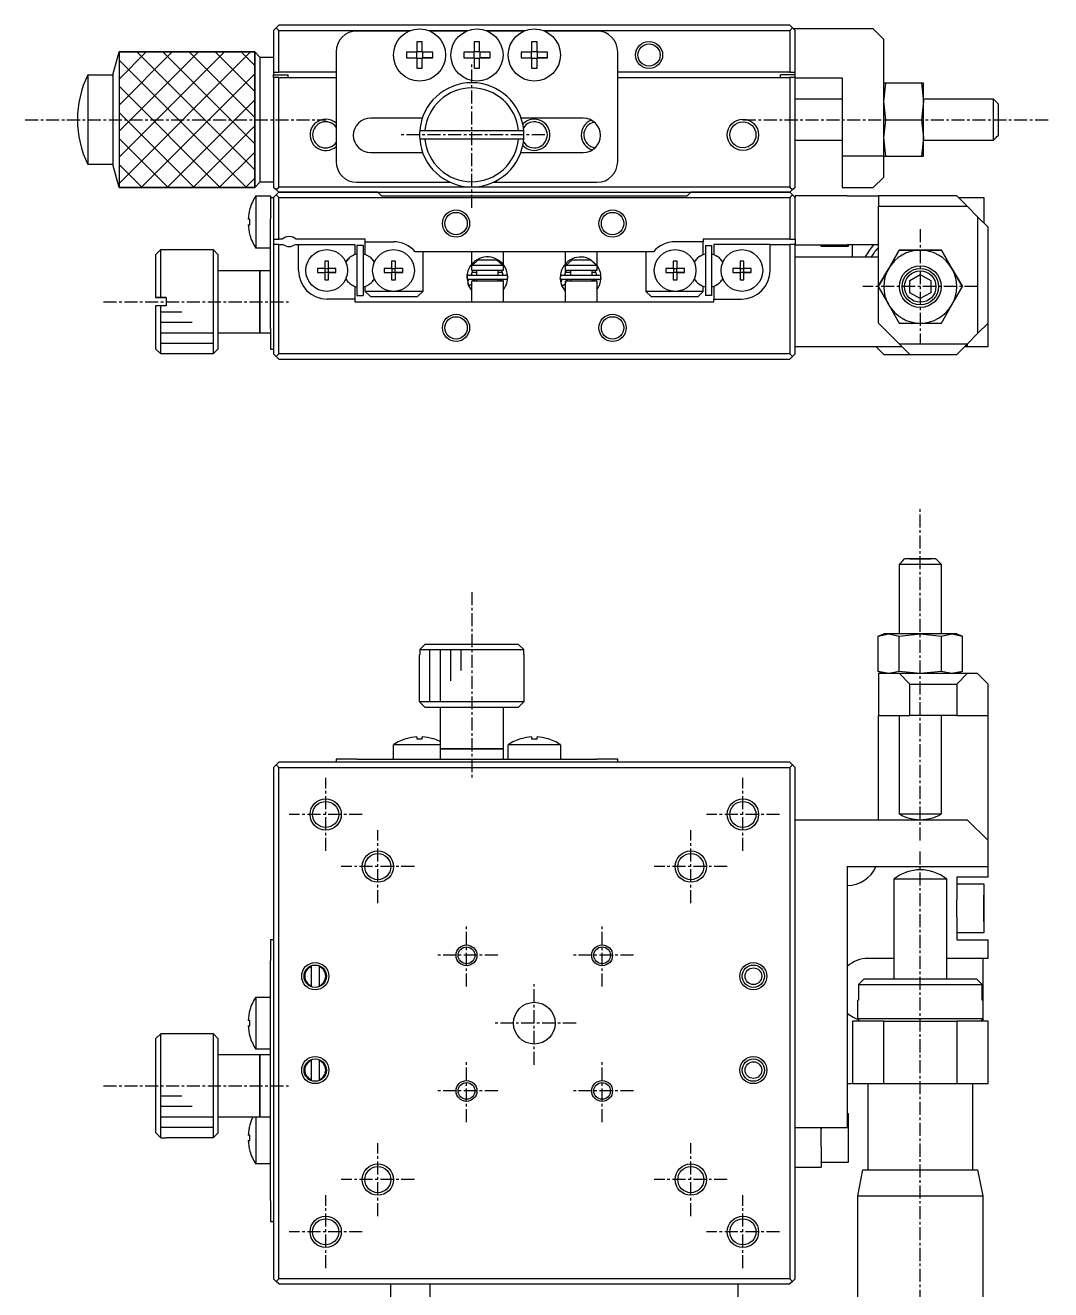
# Model space of a CAD drawing. Extents: x 10 to 368, y 10 to 243.
# Drawn here: x 207.3 to 305.6, y 122 to 243.2 of the extents above; entities that cross this region are included whole.
import ezdxf

# ---------------------------------------------------------------- set-up
doc = ezdxf.new("R2010")
doc.units = 0
doc.linetypes.add('CENTER', pattern=[2, 1.25, -0.25, 0.25, -0.25])
doc.layers.get('0').update_dxf_attribs({"linetype": 'CONTINUOUS'})
doc.layers.add('CENTER', color=1, linetype='CENTER')

msp = doc.modelspace()

# ---------------------------------------------------------------- linework, layer by layer
at = {"color": 7, "linetype": 'CONTINUOUS'}
for p, q in [((231.33, 242.99), (231.08, 242.74)), ((231.08, 242.74), (231.08, 238.74)), ((231.58, 243.24), (231.33, 242.99)), ((231.58, 242.74), (231.33, 242.99)), ((280.58, 243.24), (231.58, 243.24)), ((231.58, 242.74), (244.23, 242.74)), ((231.58, 238.74), (231.58, 242.74)), ((244.1, 242.69), (239.08, 242.69)), ((245.94, 242.74), (249.73, 242.74)), ((249.6, 242.69), (246.06, 242.69)), ((251.44, 242.74), (255.23, 242.74)), ((255.1, 242.69), (251.56, 242.69)), ((256.94, 242.74), (280.58, 242.74)), ((262.08, 242.69), (257.06, 242.69)), ((280.83, 242.99), (280.58, 243.24)), ((280.83, 242.99), (280.58, 242.74)), ((280.58, 242.74), (280.58, 238.74)), ((281.08, 242.74), (280.83, 242.99)), ((288.58, 242.89), (280.93, 242.89)), ((281.08, 238.74), (281.08, 242.74)), ((288.58, 242.89), (289.58, 241.89)), ((245.34, 241.65), (244.82, 241.65)), ((244.82, 241.65), (244.82, 240.65)), ((245.34, 240.65), (245.34, 241.65)), ((250.32, 241.65), (250.32, 240.65)), ((250.84, 241.65), (250.32, 241.65)), ((250.84, 240.65), (250.84, 241.65)), ((256.34, 241.65), (255.82, 241.65)), ((255.82, 241.65), (255.82, 240.65)), ((256.34, 240.65), (256.34, 241.65)), ((289.58, 236.19), (289.58, 241.89)), ((215.69, 238.49), (216.28, 240.69)), ((229.28, 240.69), (216.28, 240.69)), ((216.28, 240.69), (216.28, 227.69)), ((229.28, 240.69), (229.78, 240.19)), ((229.28, 227.69), (229.28, 240.69)), ((229.78, 240.19), (229.78, 228.19)), ((229.78, 240.19), (231.08, 240.19)), ((237.08, 240.69), (237.08, 230.19)), ((243.83, 240.65), (243.83, 240.13)), ((244.82, 240.65), (243.83, 240.65)), ((243.83, 240.13), (244.82, 240.13)), ((243.83, 240.13), (244.78, 240.13)), ((244.78, 240.65), (244.78, 240.13)), ((244.78, 240.13), (244.82, 240.13)), ((245.34, 240.69), (244.82, 240.69)), ((244.82, 240.13), (244.82, 239.13)), ((244.82, 240.09), (245.34, 240.09)), ((246.34, 240.65), (245.34, 240.65)), ((245.34, 240.13), (246.34, 240.13)), ((245.34, 239.13), (245.34, 240.13)), ((245.34, 240.13), (245.39, 240.13)), ((245.39, 240.13), (245.39, 240.65)), ((246.34, 240.13), (245.39, 240.13)), ((246.34, 240.13), (246.34, 240.65)), ((249.33, 240.65), (249.33, 240.13)), ((250.32, 240.65), (249.33, 240.65)), ((249.33, 240.13), (250.32, 240.13)), ((249.33, 240.13), (250.28, 240.13)), ((250.28, 240.65), (250.28, 240.13)), ((250.28, 240.13), (250.32, 240.13)), ((250.84, 240.69), (250.32, 240.69)), ((250.32, 240.13), (250.32, 239.13)), ((250.32, 240.09), (250.84, 240.09)), ((251.84, 240.65), (250.84, 240.65)), ((250.84, 240.13), (251.84, 240.13)), ((250.84, 239.13), (250.84, 240.13)), ((250.84, 240.13), (250.89, 240.13)), ((250.89, 240.13), (250.89, 240.65)), ((251.84, 240.13), (250.89, 240.13)), ((251.84, 240.13), (251.84, 240.65)), ((254.83, 240.65), (254.83, 240.13)), ((255.82, 240.65), (254.83, 240.65)), ((254.83, 240.13), (255.82, 240.13)), ((254.83, 240.13), (255.78, 240.13)), ((255.78, 240.65), (255.78, 240.13)), ((255.78, 240.13), (255.82, 240.13)), ((256.34, 240.69), (255.82, 240.69)), ((255.82, 240.13), (255.82, 239.13)), ((255.82, 240.09), (256.34, 240.09)), ((257.34, 240.65), (256.34, 240.65)), ((256.34, 240.13), (257.34, 240.13)), ((256.34, 239.13), (256.34, 240.13)), ((256.34, 240.13), (256.39, 240.13)), ((256.39, 240.13), (256.39, 240.65)), ((257.34, 240.13), (256.39, 240.13)), ((257.34, 240.13), (257.34, 240.65)), ((264.08, 230.19), (264.08, 240.69)), ((244.82, 239.13), (245.34, 239.13)), ((250.32, 239.13), (250.84, 239.13)), ((255.82, 239.13), (256.34, 239.13)), ((213.28, 238.49), (213.28, 229.89)), ((213.28, 238.49), (215.69, 238.49)), ((215.69, 238.49), (215.69, 229.89)), ((231.08, 238.74), (231.58, 238.74)), ((231.08, 238.74), (231.08, 238.49)), ((231.08, 238.49), (232.48, 238.49)), ((231.08, 238.24), (231.08, 238.49)), ((231.08, 238.24), (231.08, 227.74)), ((231.58, 238.24), (231.08, 238.24)), ((237.08, 238.74), (231.58, 238.74)), ((231.58, 227.74), (231.58, 238.24)), ((231.58, 238.24), (237.08, 238.24)), ((232.48, 238.24), (232.48, 238.49)), ((280.58, 238.74), (264.08, 238.74)), ((264.08, 238.24), (280.58, 238.24)), ((279.68, 238.24), (279.68, 238.49)), ((281.08, 238.49), (279.68, 238.49)), ((280.58, 238.74), (281.08, 238.74)), ((280.58, 238.24), (280.58, 227.74)), ((281.08, 238.24), (280.58, 238.24)), ((281.08, 238.49), (281.08, 238.74)), ((281.08, 238.24), (281.08, 238.49)), ((281.08, 227.74), (281.08, 238.24)), ((281.08, 238.19), (285.58, 238.19)), ((285.58, 238.19), (285.58, 230.69)), ((289.58, 235.94), (289.78, 237.69)), ((289.78, 237.69), (289.58, 237.69)), ((293.19, 237.69), (289.78, 237.69)), ((293.19, 237.69), (293.38, 235.94)), ((293.38, 237.69), (293.19, 237.69)), ((293.38, 235.94), (293.38, 237.69)), ((281.08, 236.19), (285.58, 236.19)), ((289.58, 232.19), (289.58, 236.19)), ((289.78, 234.19), (289.58, 235.94)), ((293.38, 235.94), (293.19, 234.19)), ((293.38, 236.19), (300.08, 236.19)), ((293.38, 232.44), (293.38, 235.94)), ((300.08, 236.19), (300.08, 234.19)), ((300.08, 236.19), (300.33, 235.94)), ((300.33, 235.94), (300.58, 235.69)), ((300.58, 234.19), (300.58, 235.69)), ((245.35, 234.34), (240.38, 234.34)), ((260.78, 234.34), (254.82, 234.34)), ((289.58, 232.44), (289.78, 234.19)), ((289.78, 234.19), (293.19, 234.19)), ((293.19, 234.19), (293.38, 232.44)), ((300.08, 234.19), (300.08, 232.19)), ((300.58, 232.69), (300.58, 234.19)), ((245.1, 233.14), (245.6, 233.14)), ((245.6, 233.14), (254.57, 233.14)), ((254.57, 233.14), (255.07, 233.14)), ((300.58, 232.69), (300.33, 232.44)), ((245.6, 232.34), (245.1, 232.34)), ((255.07, 232.34), (245.1, 232.34)), ((254.57, 232.34), (245.6, 232.34)), ((255.07, 232.34), (254.57, 232.34)), ((285.58, 232.19), (281.08, 232.19)), ((289.78, 230.69), (289.58, 232.44)), ((289.58, 230.69), (289.58, 232.19)), ((293.38, 232.44), (293.19, 230.69)), ((293.38, 230.69), (293.38, 232.44)), ((300.08, 232.19), (293.38, 232.19)), ((300.33, 232.44), (300.08, 232.19)), ((240.38, 231.04), (245.38, 231.04)), ((254.79, 231.04), (260.78, 231.04)), ((289.58, 230.69), (285.58, 230.69)), ((285.58, 230.69), (285.58, 227.69)), ((289.58, 230.69), (289.78, 230.69)), ((289.58, 228.69), (289.58, 230.69)), ((289.78, 230.69), (293.19, 230.69)), ((293.19, 230.69), (293.38, 230.69)), ((215.69, 229.89), (213.28, 229.89)), ((216.28, 227.69), (215.69, 229.89)), ((229.78, 228.19), (229.28, 227.69)), ((231.08, 228.19), (229.78, 228.19)), ((239.08, 228.19), (248.01, 228.19)), ((252.16, 228.19), (262.08, 228.19)), ((288.58, 227.69), (289.58, 228.69)), ((216.28, 227.69), (229.28, 227.69)), ((229.39, 226.89), (229.39, 221.89)), ((229.39, 226.89), (230.78, 226.89)), ((230.78, 226.89), (230.78, 226.69)), ((231.08, 226.69), (230.78, 226.69)), ((230.78, 226.69), (230.78, 224.69)), ((231.08, 227.74), (231.33, 227.49)), ((231.33, 226.99), (231.08, 226.74)), ((231.08, 226.74), (231.08, 222.74)), ((231.33, 227.49), (231.58, 227.74)), ((231.33, 227.49), (231.58, 227.24)), ((231.33, 226.99), (231.58, 227.24)), ((231.58, 226.74), (231.33, 226.99)), ((250.08, 227.74), (231.58, 227.74)), ((231.58, 227.24), (280.58, 227.24)), ((241.08, 227.24), (231.58, 227.24)), ((231.58, 226.74), (280.58, 226.74)), ((231.58, 222.74), (231.58, 226.74)), ((241.08, 227.24), (241.43, 226.89)), ((241.43, 226.89), (270.73, 226.89)), ((280.58, 227.74), (250.08, 227.74)), ((270.73, 226.89), (271.08, 227.24)), ((280.58, 227.24), (271.08, 227.24)), ((280.58, 227.74), (280.83, 227.49)), ((280.58, 227.24), (280.83, 227.49)), ((280.58, 227.24), (280.83, 226.99)), ((280.83, 226.99), (280.58, 226.74)), ((280.58, 226.74), (280.58, 222.74)), ((280.83, 227.49), (281.08, 227.74)), ((281.08, 226.74), (280.83, 226.99)), ((281.08, 226.89), (281.08, 226.74)), ((286.08, 226.89), (281.08, 226.89)), ((281.08, 222.74), (281.08, 226.74)), ((285.58, 227.69), (288.58, 227.69)), ((286.08, 226.89), (289.08, 226.89)), ((296.58, 226.89), (289.08, 226.89)), ((289.08, 226.89), (289.08, 225.89)), ((296.58, 226.89), (297.58, 225.89)), ((296.73, 226.74), (299.18, 226.74)), ((299.18, 226.74), (299.18, 224.29)), ((228.82, 225.65), (228.81, 225.65)), ((289.08, 218.26), (289.08, 225.89)), ((289.08, 225.89), (297.58, 225.89)), ((297.58, 225.89), (298.58, 224.89)), ((228.82, 224.65), (228.65, 224.65)), ((228.82, 224.13), (228.82, 224.65)), ((230.78, 223.31), (230.78, 224.69)), ((298.58, 224.89), (298.58, 213.69)), ((298.58, 224.89), (299.58, 223.89)), ((228.65, 224.13), (228.82, 224.13)), ((228.81, 223.13), (228.82, 223.13)), ((230.78, 214.19), (230.78, 223.31)), ((299.58, 214.69), (299.58, 223.89)), ((230.78, 221.89), (229.39, 221.89)), ((231.08, 222.74), (231.08, 222.24)), ((231.08, 222.74), (231.58, 222.74)), ((231.08, 222.24), (231.08, 211.74)), ((231.58, 222.24), (231.08, 222.24)), ((231.92, 222.74), (231.58, 222.74)), ((231.58, 222.24), (231.98, 222.24)), ((231.58, 211.74), (231.58, 222.24)), ((233.18, 222.24), (233.48, 222.24)), ((239.88, 222.74), (233.25, 222.74)), ((233.48, 219.74), (233.48, 222.24)), ((233.48, 222.24), (238.88, 222.24)), ((238.88, 222.24), (238.88, 221.28)), ((239.08, 222.14), (239.08, 217.34)), ((239.68, 222.14), (239.08, 222.14)), ((239.68, 222.14), (239.68, 217.34)), ((239.88, 222.49), (239.88, 222.74)), ((239.88, 222.49), (242.58, 222.49)), ((239.88, 221.28), (239.88, 222.49)), ((272.28, 222.49), (269.58, 222.49)), ((272.28, 222.74), (272.28, 222.49)), ((280.58, 222.74), (272.28, 222.74)), ((272.28, 221.28), (272.28, 222.49)), ((272.48, 222.14), (272.48, 217.34)), ((272.48, 222.14), (273.08, 222.14)), ((273.08, 222.14), (273.08, 217.34)), ((273.28, 222.24), (273.28, 221.28)), ((278.68, 222.24), (273.28, 222.24)), ((278.68, 219.74), (278.68, 222.24)), ((278.68, 222.24), (280.58, 222.24)), ((280.58, 222.74), (281.08, 222.74)), ((280.58, 222.24), (280.58, 211.74)), ((281.08, 222.24), (280.58, 222.24)), ((281.08, 222.74), (281.08, 222.24)), ((281.08, 211.74), (281.08, 222.24)), ((281.08, 222.19), (286.08, 222.19)), ((283.58, 222.04), (283.58, 222.19)), ((286.18, 222.04), (283.58, 222.04)), ((289.08, 222.19), (286.08, 222.19)), ((286.18, 222.19), (286.18, 222.04)), ((286.58, 221.04), (286.58, 222.19)), ((219.78, 221.24), (220.28, 221.74)), ((219.78, 221.24), (219.78, 217.14)), ((220.28, 217.14), (220.28, 221.74)), ((220.28, 221.74), (225.28, 221.74)), ((225.28, 221.74), (225.28, 216.74)), ((225.28, 221.74), (225.78, 221.24)), ((225.78, 216.74), (225.78, 221.24)), ((236, 220.63), (236, 219.92)), ((236.36, 220.63), (236, 220.63)), ((236.36, 219.92), (236.36, 220.63)), ((238.88, 221.28), (238.59, 221.11)), ((240.18, 221.11), (239.88, 221.28)), ((242.4, 220.63), (242.4, 219.92)), ((242.76, 220.63), (242.4, 220.63)), ((242.76, 219.92), (242.76, 220.63)), ((267.51, 221.54), (244.66, 221.54)), ((245.38, 221.54), (245.38, 217.74)), ((250.08, 220.34), (250.08, 221.54)), ((250.67, 220.74), (250.14, 220.24)), ((252.5, 220.74), (250.67, 220.74)), ((253.03, 220.24), (252.5, 220.74)), ((253.08, 221.54), (253.08, 220.32)), ((259.08, 220.4), (259.08, 221.54)), ((259.67, 220.74), (259.14, 220.24)), ((261.5, 220.74), (259.67, 220.74)), ((262.03, 220.24), (261.5, 220.74)), ((261.51, 220.76), (262.08, 220.24)), ((262.08, 221.54), (262.08, 220.24)), ((266.78, 221.54), (266.78, 217.74)), ((269.4, 220.63), (269.4, 219.92)), ((269.76, 220.63), (269.4, 220.63)), ((269.76, 219.92), (269.76, 220.63)), ((271.99, 221.11), (272.28, 221.28)), ((273.28, 221.28), (273.58, 221.11)), ((275.8, 220.63), (275.8, 219.92)), ((276.16, 220.63), (275.8, 220.63)), ((276.16, 219.92), (276.16, 220.63)), ((281.08, 221.04), (289.08, 221.04)), ((291.06, 221.69), (290.05, 219.94)), ((290.05, 219.94), (291.06, 221.69)), ((293.08, 221.69), (291.06, 221.69)), ((291.06, 221.69), (293.08, 221.69)), ((295.11, 221.69), (293.08, 221.69)), ((293.08, 221.69), (295.11, 221.69)), ((296.12, 219.94), (295.11, 221.69)), ((295.11, 221.69), (296.12, 219.94)), ((225.78, 219.74), (229.78, 219.74)), ((229.78, 216.74), (229.78, 219.74)), ((229.78, 219.74), (229.78, 216.74)), ((229.78, 219.74), (230.78, 219.74)), ((235.3, 219.92), (235.3, 219.56)), ((236, 219.92), (235.3, 219.92)), ((235.3, 219.56), (236, 219.56)), ((235.3, 219.56), (236, 219.56)), ((236.01, 219.91), (236, 219.92)), ((236.01, 219.57), (236, 219.56)), ((236, 219.56), (236, 218.85)), ((236.35, 219.91), (236.01, 219.91)), ((236.01, 219.91), (236.01, 219.57)), ((236.01, 219.57), (236.35, 219.57)), ((236.35, 219.91), (236.36, 219.92)), ((236.35, 219.57), (236.35, 219.91)), ((236.35, 219.57), (236.36, 219.56)), ((237.07, 219.92), (236.36, 219.92)), ((236.36, 219.56), (237.07, 219.56)), ((236.36, 218.85), (236.36, 219.56)), ((237.07, 219.56), (236.36, 219.56)), ((237.07, 219.56), (237.07, 219.92)), ((241.7, 219.92), (241.7, 219.56)), ((242.4, 219.92), (241.7, 219.92)), ((241.7, 219.56), (242.4, 219.56)), ((241.7, 219.56), (242.4, 219.56)), ((242.41, 219.91), (242.4, 219.92)), ((242.41, 219.57), (242.4, 219.56)), ((242.4, 219.56), (242.4, 218.85)), ((242.75, 219.91), (242.41, 219.91)), ((242.41, 219.91), (242.41, 219.57)), ((242.41, 219.57), (242.75, 219.57)), ((242.75, 219.91), (242.76, 219.92)), ((242.75, 219.57), (242.75, 219.91)), ((242.75, 219.57), (242.76, 219.56)), ((243.47, 219.92), (242.76, 219.92)), ((242.76, 219.56), (243.47, 219.56)), ((242.76, 218.85), (242.76, 219.56)), ((243.47, 219.56), (242.76, 219.56)), ((243.47, 219.56), (243.47, 219.92)), ((250.17, 219.74), (250.04, 219.29)), ((250.08, 220.34), (250.08, 220.34)), ((250.08, 220.24), (250.14, 220.24)), ((250.08, 219.74), (250.08, 220.24)), ((253.08, 219.74), (250.08, 219.74)), ((250.58, 219.54), (250.08, 219.54)), ((250.14, 220.24), (253.03, 220.24)), ((250.58, 219.29), (250.58, 219.74)), ((252.58, 219.74), (252.58, 219.29)), ((253.06, 219.54), (252.58, 219.54)), ((253.11, 219.29), (252.98, 219.74)), ((253.03, 220.24), (253.08, 220.24)), ((253.08, 220.32), (253.08, 220.32)), ((253.08, 220.32), (253.08, 220.32)), ((253.08, 220.24), (253.08, 219.74)), ((259.12, 219.74), (258.98, 219.28)), ((259.08, 220.4), (259.08, 220.4)), ((259.08, 220.4), (259.08, 220.4)), ((259.08, 220.24), (259.14, 220.24)), ((259.08, 219.74), (259.08, 220.24)), ((262.08, 219.74), (259.08, 219.74)), ((259.08, 219.54), (259.08, 219.67)), ((259.58, 219.54), (259.08, 219.54)), ((259.14, 220.24), (262.03, 220.24)), ((259.58, 219.28), (259.58, 219.74)), ((261.58, 219.74), (261.58, 219.28)), ((262, 219.54), (261.58, 219.54)), ((262.06, 219.28), (261.92, 219.74)), ((262.03, 220.24), (262.08, 220.24)), ((262.08, 220.24), (262.08, 219.74)), ((268.7, 219.92), (268.7, 219.56)), ((269.4, 219.92), (268.7, 219.92)), ((268.7, 219.56), (269.4, 219.56)), ((268.7, 219.56), (269.4, 219.56)), ((269.41, 219.91), (269.4, 219.92)), ((269.41, 219.57), (269.4, 219.56)), ((269.4, 219.56), (269.4, 218.85)), ((269.75, 219.91), (269.41, 219.91)), ((269.41, 219.91), (269.41, 219.57)), ((269.41, 219.57), (269.75, 219.57)), ((269.75, 219.91), (269.76, 219.92)), ((269.75, 219.57), (269.75, 219.91)), ((269.75, 219.57), (269.76, 219.56)), ((270.47, 219.92), (269.76, 219.92)), ((269.76, 219.56), (270.47, 219.56)), ((269.76, 218.85), (269.76, 219.56)), ((270.47, 219.56), (269.76, 219.56)), ((270.47, 219.56), (270.47, 219.92)), ((275.1, 219.92), (275.1, 219.56)), ((275.8, 219.92), (275.1, 219.92)), ((275.1, 219.56), (275.8, 219.56)), ((275.1, 219.56), (275.8, 219.56)), ((275.81, 219.91), (275.8, 219.92)), ((275.81, 219.57), (275.8, 219.56)), ((275.8, 219.56), (275.8, 218.85)), ((276.15, 219.91), (275.81, 219.91)), ((275.81, 219.91), (275.81, 219.57)), ((275.81, 219.57), (276.15, 219.57)), ((276.15, 219.91), (276.16, 219.92)), ((276.15, 219.57), (276.15, 219.91)), ((276.15, 219.57), (276.16, 219.56)), ((276.87, 219.92), (276.16, 219.92)), ((276.16, 219.56), (276.87, 219.56)), ((276.16, 218.85), (276.16, 219.56)), ((276.87, 219.56), (276.16, 219.56)), ((276.87, 219.56), (276.87, 219.92)), ((290.05, 219.94), (289.04, 218.19)), ((289.08, 218.26), (290.05, 219.94)), ((297.13, 218.19), (296.12, 219.94)), ((296.12, 219.94), (297.13, 218.19)), ((236, 218.85), (236.36, 218.85)), ((238.59, 218.37), (238.88, 218.2)), ((238.88, 218.2), (238.88, 216.99)), ((239.88, 218.2), (240.18, 218.37)), ((239.88, 217.74), (239.88, 218.2)), ((242.4, 218.85), (242.76, 218.85)), ((249.79, 218.32), (249.63, 219.06)), ((249.73, 218.69), (249.74, 218.72)), ((249.73, 218.66), (249.73, 218.69)), ((249.73, 218.62), (249.73, 218.66)), ((249.73, 218.59), (249.73, 218.62)), ((249.73, 218.55), (249.73, 218.59)), ((249.73, 218.52), (249.73, 218.55)), ((249.74, 218.48), (249.73, 218.52)), ((249.74, 218.72), (249.75, 218.76)), ((249.74, 218.45), (249.74, 218.48)), ((249.75, 218.42), (249.74, 218.45)), ((249.75, 218.76), (249.76, 218.79)), ((249.76, 218.38), (249.75, 218.42)), ((249.76, 218.79), (249.77, 218.82)), ((249.77, 218.35), (249.76, 218.38)), ((249.77, 218.82), (249.78, 218.86)), ((249.78, 218.32), (249.77, 218.35)), ((249.78, 218.86), (249.79, 218.89)), ((249.78, 218.32), (249.78, 218.32)), ((249.78, 218.32), (249.79, 218.32)), ((250.08, 217.83), (249.78, 218.32)), ((249.79, 218.89), (249.8, 218.89)), ((249.79, 218.31), (250.08, 218.42)), ((249.79, 218.32), (249.79, 218.32)), ((249.79, 218.32), (249.79, 218.32)), ((249.79, 218.32), (249.8, 218.32)), ((249.8, 218.32), (249.8, 218.32)), ((249.8, 218.32), (249.81, 218.32)), ((249.81, 218.32), (249.82, 218.32)), ((249.82, 218.32), (249.83, 218.32)), ((249.83, 219.29), (253.33, 219.29)), ((253.33, 218.89), (249.83, 218.89)), ((249.83, 218.32), (249.84, 218.33)), ((249.84, 218.33), (249.85, 218.33)), ((249.85, 218.33), (249.86, 218.33)), ((249.86, 218.33), (249.88, 218.34)), ((249.88, 218.34), (249.89, 218.34)), ((249.89, 218.34), (249.9, 218.35)), ((249.9, 218.35), (249.92, 218.35)), ((249.92, 218.35), (249.93, 218.36)), ((249.93, 218.36), (249.95, 218.36)), ((249.95, 218.36), (249.96, 218.37)), ((249.96, 218.37), (249.98, 218.37)), ((249.98, 218.37), (249.99, 218.38)), ((249.99, 218.38), (250, 218.39)), ((250, 218.39), (250.02, 218.39)), ((250.02, 218.39), (250.03, 218.4)), ((250.03, 218.4), (250.05, 218.41)), ((250.05, 218.41), (250.06, 218.41)), ((250.06, 218.41), (250.07, 218.42)), ((250.07, 218.42), (250.08, 218.43)), ((250.08, 218.74), (253.08, 218.74)), ((250.08, 216.74), (250.08, 218.74)), ((250.43, 218.89), (250.17, 218.74)), ((250.58, 218.74), (250.58, 218.89)), ((252.58, 218.89), (252.58, 218.74)), ((252.98, 218.74), (252.72, 218.89)), ((253.08, 218.74), (253.08, 216.74)), ((253.08, 218.73), (253.09, 218.74)), ((253.09, 218.74), (253.11, 218.89)), ((253.37, 218.32), (253.34, 218.27)), ((253.39, 218.36), (253.37, 218.32)), ((253.37, 218.32), (253.37, 218.32)), ((253.37, 218.32), (253.37, 218.32)), ((253.39, 218.38), (253.39, 218.38)), ((253.39, 218.38), (253.39, 218.38)), ((253.39, 218.38), (253.39, 218.38)), ((253.39, 218.38), (253.39, 218.37)), ((253.39, 218.37), (253.39, 218.37)), ((253.39, 218.37), (253.39, 218.37)), ((253.39, 218.37), (253.39, 218.37)), ((253.39, 218.37), (253.39, 218.36)), ((253.53, 219.07), (253.52, 218.96)), ((258.73, 218.31), (258.57, 219.05)), ((258.67, 218.65), (258.68, 218.68)), ((258.67, 218.61), (258.67, 218.65)), ((258.67, 218.58), (258.67, 218.61)), ((258.67, 218.54), (258.67, 218.58)), ((258.67, 218.51), (258.67, 218.54)), ((258.68, 218.47), (258.67, 218.51)), ((258.68, 218.71), (258.69, 218.75)), ((258.68, 218.68), (258.68, 218.71)), ((258.68, 218.44), (258.68, 218.47)), ((258.69, 218.41), (258.68, 218.44)), ((258.69, 218.75), (258.7, 218.78)), ((258.7, 218.37), (258.69, 218.41)), ((258.7, 218.78), (258.71, 218.81)), ((258.71, 218.34), (258.7, 218.37)), ((258.71, 218.81), (258.72, 218.85)), ((258.73, 218.31), (258.71, 218.34)), ((258.72, 218.85), (258.74, 218.88)), ((258.73, 218.3), (259.08, 218.44)), ((258.73, 218.31), (258.73, 218.31)), ((258.73, 218.31), (258.73, 218.31)), ((258.73, 218.31), (258.73, 218.31)), ((258.73, 218.31), (258.73, 218.31)), ((258.73, 218.31), (258.74, 218.31)), ((259.08, 217.76), (258.73, 218.31)), ((258.74, 218.88), (258.74, 218.88)), ((258.74, 218.31), (258.75, 218.31)), ((258.75, 218.31), (258.75, 218.31)), ((258.75, 218.31), (258.76, 218.31)), ((258.76, 218.31), (258.77, 218.31)), ((258.77, 219.28), (262.27, 219.28)), ((262.27, 218.88), (258.77, 218.88)), ((258.77, 218.31), (258.78, 218.31)), ((258.78, 218.31), (258.79, 218.32)), ((258.79, 218.32), (258.8, 218.32)), ((258.8, 218.32), (258.81, 218.32)), ((258.81, 218.32), (258.83, 218.33)), ((258.83, 218.33), (258.84, 218.33)), ((258.84, 218.33), (258.85, 218.34)), ((258.85, 218.34), (258.87, 218.34)), ((258.87, 218.34), (258.88, 218.35)), ((258.88, 218.35), (258.89, 218.35)), ((258.89, 218.35), (258.91, 218.36)), ((258.91, 218.36), (258.92, 218.37)), ((258.92, 218.37), (258.94, 218.37)), ((258.94, 218.37), (258.95, 218.38)), ((258.95, 218.38), (258.97, 218.39)), ((258.97, 218.39), (258.98, 218.39)), ((258.98, 218.39), (258.99, 218.4)), ((258.99, 218.4), (259.01, 218.4)), ((259.01, 218.4), (259.02, 218.41)), ((259.02, 218.41), (259.03, 218.42)), ((259.03, 218.42), (259.04, 218.42)), ((259.04, 218.42), (259.05, 218.43)), ((259.05, 218.43), (259.06, 218.43)), ((259.06, 218.43), (259.07, 218.44)), ((259.07, 218.44), (259.08, 218.45)), ((259.07, 218.44), (259.07, 218.44)), ((259.08, 218.74), (262.08, 218.74)), ((259.08, 216.74), (259.08, 218.74)), ((259.08, 218.67), (259.08, 218.49)), ((259.08, 218.45), (259.08, 218.45)), ((259.37, 218.88), (259.12, 218.74)), ((259.58, 218.74), (259.58, 218.88)), ((261.58, 218.88), (261.58, 218.74)), ((261.92, 218.74), (261.67, 218.88)), ((262.03, 218.74), (262.06, 218.88)), ((262.08, 218.74), (262.08, 216.74)), ((262.31, 218.31), (262.29, 218.26)), ((262.33, 218.35), (262.31, 218.31)), ((262.31, 218.31), (262.31, 218.31)), ((262.31, 218.31), (262.31, 218.31)), ((262.33, 218.37), (262.33, 218.37)), ((262.33, 218.37), (262.33, 218.37)), ((262.33, 218.37), (262.33, 218.37)), ((262.33, 218.37), (262.33, 218.36)), ((262.33, 218.36), (262.33, 218.36)), ((262.33, 218.36), (262.33, 218.36)), ((262.33, 218.36), (262.33, 218.36)), ((262.33, 218.36), (262.33, 218.35)), ((262.47, 219.05), (262.46, 218.95)), ((269.4, 218.85), (269.76, 218.85)), ((272.28, 218.2), (271.99, 218.37)), ((272.28, 217.74), (272.28, 218.2)), ((273.58, 218.37), (273.28, 218.2)), ((273.28, 218.2), (273.28, 216.99)), ((275.8, 218.85), (276.16, 218.85)), ((289.04, 218.19), (289.08, 218.26)), ((289.04, 218.19), (290.05, 216.44)), ((292.08, 218.77), (293.08, 219.34)), ((292.08, 217.61), (292.08, 218.77)), ((293.08, 219.34), (294.08, 218.77)), ((294.08, 218.77), (294.08, 217.61)), ((296.12, 216.44), (297.13, 218.19)), ((220.28, 217.14), (219.78, 217.14)), ((219.78, 217.14), (220.28, 217.14)), ((220.78, 217.14), (220.28, 217.14)), ((220.28, 217.14), (220.78, 217.14)), ((220.78, 217.14), (220.78, 216.34)), ((238.88, 216.99), (236.23, 216.99)), ((238.88, 216.99), (238.88, 216.74)), ((239.08, 217.34), (239.68, 217.34)), ((242.58, 217.74), (239.88, 217.74)), ((239.88, 217.74), (240.38, 217.24)), ((240.38, 217.24), (244.88, 217.24)), ((245.38, 217.74), (242.58, 217.74)), ((244.88, 217.24), (245.38, 217.74)), ((269.58, 217.74), (266.78, 217.74)), ((266.78, 217.74), (267.28, 217.24)), ((267.28, 217.24), (271.78, 217.24)), ((272.28, 217.74), (269.58, 217.74)), ((271.78, 217.24), (272.28, 217.74)), ((273.08, 217.34), (272.48, 217.34)), ((273.28, 216.74), (273.28, 216.99)), ((273.28, 216.99), (275.93, 216.99)), ((289.08, 214.69), (289.08, 218.12)), ((293.08, 217.04), (292.08, 217.61)), ((293.08, 217.04), (292.08, 217.61)), ((294.08, 217.61), (293.08, 217.04)), ((294.08, 217.61), (293.08, 217.04)), ((219.78, 216.34), (219.78, 212.24)), ((220.28, 216.34), (219.78, 216.34)), ((220.28, 211.74), (220.28, 216.34)), ((220.78, 216.34), (220.28, 216.34)), ((225.28, 216.74), (225.28, 211.74)), ((225.78, 212.24), (225.78, 216.74)), ((229.78, 213.74), (229.78, 216.74)), ((229.78, 216.74), (229.78, 213.74)), ((238.88, 216.74), (241.08, 216.74)), ((241.08, 216.74), (273.28, 216.74)), ((290.05, 216.44), (291.06, 214.69)), ((295.11, 214.69), (296.12, 216.44)), ((291.08, 212.69), (289.08, 214.69)), ((291.06, 214.69), (293.08, 214.69)), ((293.08, 214.69), (295.11, 214.69)), ((299.58, 214.69), (298.58, 213.69)), ((299.58, 212.44), (299.58, 214.69)), ((229.78, 213.74), (225.78, 213.74)), ((230.78, 213.74), (229.78, 213.74)), ((230.78, 214.19), (230.78, 212.19)), ((298.58, 213.69), (297.58, 212.69)), ((220.28, 211.74), (219.78, 212.24)), ((225.78, 212.24), (225.28, 211.74)), ((230.78, 212.19), (231.08, 212.19)), ((281.08, 212.44), (291.33, 212.44)), ((289.58, 211.69), (288.83, 212.44)), ((297.58, 212.69), (291.08, 212.69)), ((292.08, 211.69), (291.08, 212.69)), ((297.58, 212.69), (296.58, 211.69)), ((297.33, 212.44), (297.58, 212.44)), ((297.58, 212.69), (297.58, 212.44)), ((297.58, 212.44), (299.58, 212.44)), ((225.28, 211.74), (220.28, 211.74)), ((231.08, 211.74), (231.33, 211.49)), ((231.33, 211.49), (231.58, 211.74)), ((231.58, 211.24), (231.33, 211.49)), ((280.58, 211.74), (231.58, 211.74)), ((231.58, 211.24), (280.58, 211.24)), ((280.58, 211.74), (280.83, 211.49)), ((280.58, 211.24), (280.83, 211.49)), ((280.83, 211.49), (281.08, 211.74)), ((289.58, 211.69), (292.08, 211.69)), ((292.08, 211.69), (296.58, 211.69)), ((291.08, 191.6), (291.33, 191.85)), ((291.08, 191.6), (295.08, 191.6)), ((291.08, 184.9), (291.08, 191.6)), ((291.33, 191.85), (291.58, 192.1)), ((294.58, 192.1), (291.58, 192.1)), ((294.58, 192.1), (291.58, 192.1)), ((293.08, 192.1), (292.08, 192.1)), ((292.08, 192.1), (293.08, 192.1)), ((293.08, 192.1), (294.08, 192.1)), ((294.08, 192.1), (293.08, 192.1)), ((294.58, 192.1), (294.83, 191.85)), ((294.83, 191.85), (295.08, 191.6)), ((295.08, 191.6), (295.08, 184.9)), ((289.04, 184.7), (290.05, 184.9)), ((289.04, 184.7), (289.58, 184.9)), ((289.04, 181.3), (289.04, 184.7)), ((290.05, 184.9), (289.58, 184.9)), ((293.08, 184.9), (290.05, 184.9)), ((290.05, 184.9), (291.06, 184.7)), ((291.06, 184.7), (293.08, 184.9)), ((291.06, 181.3), (291.06, 184.7)), ((296.12, 184.9), (293.08, 184.9)), ((293.08, 184.9), (295.11, 184.7)), ((295.11, 184.7), (296.12, 184.9)), ((295.11, 181.3), (295.11, 184.7)), ((296.12, 184.9), (297.13, 184.7)), ((296.58, 184.9), (296.12, 184.9)), ((296.58, 184.9), (297.13, 184.7)), ((297.13, 181.3), (297.13, 184.7)), ((245.6, 183.9), (245.1, 183.4)), ((245.6, 183.9), (245.1, 183.4)), ((245.1, 183.4), (255.07, 183.4)), ((245.1, 183.4), (245.1, 182.9)), ((245.1, 183.4), (255.07, 183.4)), ((245.1, 183.4), (245.1, 182.9)), ((254.57, 183.9), (245.6, 183.9)), ((254.57, 183.9), (245.6, 183.9)), ((254.57, 183.9), (245.6, 183.9)), ((254.57, 183.9), (245.6, 183.9)), ((255.07, 183.4), (254.57, 183.9)), ((255.07, 183.4), (254.57, 183.9)), ((255.07, 182.9), (255.07, 183.4)), ((255.07, 182.9), (255.07, 183.4)), ((245.1, 182.9), (245.08, 182.9)), ((245.1, 182.9), (245.08, 182.9)), ((245.08, 178.4), (245.08, 182.9)), ((245.1, 182.9), (245.08, 182.9)), ((245.1, 182.9), (245.08, 182.9)), ((245.08, 178.4), (245.08, 182.9)), ((255.08, 182.9), (255.07, 182.9)), ((255.08, 182.9), (255.07, 182.9)), ((255.08, 182.9), (255.07, 182.9)), ((255.08, 182.9), (255.07, 182.9)), ((255.08, 182.9), (255.08, 178.4)), ((255.08, 182.9), (255.08, 178.4)), ((290.05, 181.1), (289.04, 181.3)), ((289.58, 181.1), (289.04, 181.3)), ((291.08, 181.1), (289.08, 181.1)), ((289.08, 181.1), (289.08, 177.1)), ((291.06, 181.3), (290.05, 181.1)), ((293.08, 181.1), (291.06, 181.3)), ((292.08, 180.1), (291.08, 181.1)), ((295.08, 181.1), (291.08, 181.1)), ((295.11, 181.3), (293.08, 181.1)), ((297.58, 181.1), (295.08, 181.1)), ((296.12, 181.1), (295.11, 181.3)), ((297.13, 181.3), (296.12, 181.1)), ((297.13, 181.3), (296.58, 181.1)), ((297.58, 181.1), (296.58, 180.1)), ((298.58, 181.1), (297.58, 181.1)), ((299.58, 180.1), (298.58, 181.1)), ((292.08, 177.1), (292.08, 180.1)), ((292.08, 180.1), (296.58, 180.1)), ((296.58, 180.1), (296.58, 177.1)), ((299.58, 177.1), (299.58, 180.1)), ((255.08, 178.4), (245.08, 178.4)), ((245.58, 177.9), (245.08, 178.4)), ((255.08, 178.4), (245.08, 178.4)), ((245.58, 177.9), (245.08, 178.4)), ((255.08, 178.4), (254.58, 177.9)), ((255.08, 178.4), (254.58, 177.9)), ((245.58, 177.9), (254.58, 177.9)), ((245.58, 177.9), (254.58, 177.9)), ((247.08, 173.9), (247.08, 177.9)), ((247.08, 173.9), (247.08, 177.9)), ((253.08, 177.9), (253.08, 173.9)), ((253.08, 177.9), (253.08, 173.9)), ((289.08, 177.1), (292.08, 177.1)), ((289.08, 167.1), (289.08, 177.1)), ((291.08, 167.64), (291.08, 177.1)), ((296.58, 177.1), (292.08, 177.1)), ((295.08, 177.1), (295.08, 167.64)), ((296.58, 177.1), (299.58, 177.1)), ((299.58, 165.1), (299.58, 177.1)), ((243.82, 174.87), (243.83, 174.86)), ((243.82, 174.87), (243.83, 174.86)), ((243.82, 174.87), (243.83, 174.86)), ((243.82, 174.87), (243.83, 174.86)), ((244.82, 175.03), (244.82, 174.86)), ((244.82, 175.03), (244.82, 174.86)), ((244.82, 174.86), (245.34, 174.86)), ((244.82, 174.86), (245.34, 174.86)), ((245.34, 174.86), (245.34, 175.03)), ((245.34, 174.86), (245.34, 175.03)), ((246.34, 174.86), (246.35, 174.87)), ((246.34, 174.86), (246.35, 174.87)), ((246.34, 174.86), (246.35, 174.87)), ((246.34, 174.86), (246.35, 174.87)), ((254.82, 174.87), (254.83, 174.86)), ((254.82, 174.87), (254.83, 174.86)), ((254.82, 174.87), (254.83, 174.86)), ((254.82, 174.87), (254.83, 174.86)), ((255.82, 175.03), (255.82, 174.86)), ((255.82, 175.03), (255.82, 174.86)), ((255.82, 174.86), (256.34, 174.86)), ((255.82, 174.86), (256.34, 174.86)), ((256.34, 174.86), (256.34, 175.03)), ((256.34, 174.86), (256.34, 175.03)), ((257.34, 174.86), (257.35, 174.87)), ((257.34, 174.86), (257.35, 174.87)), ((257.34, 174.86), (257.35, 174.87)), ((257.34, 174.86), (257.35, 174.87)), ((247.08, 174.29), (242.58, 174.29)), ((242.58, 172.9), (242.58, 174.29)), ((247.08, 174.29), (242.58, 174.29)), ((242.58, 172.9), (242.58, 174.29)), ((247.08, 173.9), (253.08, 173.9)), ((253.08, 173.9), (247.08, 173.9)), ((247.08, 172.9), (247.08, 173.9)), ((247.08, 173.9), (253.08, 173.9)), ((253.08, 173.9), (247.08, 173.9)), ((247.08, 172.9), (247.08, 173.9)), ((253.08, 173.9), (253.08, 172.9)), ((253.08, 173.9), (253.08, 172.9)), ((258.58, 174.29), (253.58, 174.29)), ((253.58, 172.9), (253.58, 174.29)), ((258.58, 174.29), (253.58, 174.29)), ((253.58, 172.9), (253.58, 174.29)), ((258.58, 174.29), (258.58, 172.9)), ((258.58, 174.29), (258.58, 172.9)), ((231.08, 172.1), (231.33, 172.35)), ((231.08, 172.1), (231.08, 123.1)), ((231.33, 172.35), (231.58, 172.6)), ((231.33, 172.35), (231.58, 172.1)), ((280.58, 172.6), (231.58, 172.6)), ((231.58, 172.1), (280.58, 172.1)), ((231.58, 123.1), (231.58, 172.1)), ((237.08, 172.9), (237.08, 172.6)), ((239.08, 172.9), (237.08, 172.9)), ((237.08, 172.9), (237.08, 172.6)), ((239.08, 172.9), (237.08, 172.9)), ((239.08, 172.9), (244.01, 172.9)), ((239.08, 172.9), (244.01, 172.9)), ((244.01, 172.9), (246.16, 172.9)), ((244.01, 172.9), (246.16, 172.9)), ((246.16, 172.9), (249.51, 172.9)), ((246.16, 172.9), (249.51, 172.9)), ((249.51, 172.9), (251.66, 172.9)), ((249.51, 172.9), (251.66, 172.9)), ((251.66, 172.9), (255.01, 172.9)), ((251.66, 172.9), (255.01, 172.9)), ((255.01, 172.9), (257.16, 172.9)), ((255.01, 172.9), (257.16, 172.9)), ((257.16, 172.9), (262.08, 172.9)), ((257.16, 172.9), (262.08, 172.9)), ((264.08, 172.9), (262.08, 172.9)), ((264.08, 172.9), (262.08, 172.9)), ((264.08, 172.6), (264.08, 172.9)), ((264.08, 172.6), (264.08, 172.9)), ((280.58, 172.6), (280.83, 172.35)), ((280.58, 172.1), (280.83, 172.35)), ((280.58, 172.1), (280.58, 123.1)), ((280.83, 172.35), (281.08, 172.1)), ((281.08, 123.1), (281.08, 172.1)), ((295.08, 167.64), (291.08, 167.64)), ((295.08, 167.64), (291.08, 167.64)), ((281.08, 167.1), (297.58, 167.1)), ((297.58, 167.1), (299.58, 165.1)), ((299.58, 162.6), (299.58, 165.1)), ((286.08, 162.6), (299.58, 162.6)), ((286.08, 162.6), (286.08, 137.6)), ((299.58, 161.6), (299.58, 162.6)), ((290.58, 161.42), (295.58, 161.42)), ((290.58, 151.8), (290.58, 161.42)), ((295.58, 161.42), (295.58, 151.8)), ((296.58, 161.6), (296.58, 159.43)), ((299.58, 161.6), (296.58, 161.6)), ((296.58, 160.95), (299.18, 160.95)), ((299.18, 160.95), (299.18, 158.6)), ((299.18, 160.95), (299.18, 156.25)), ((296.58, 158.6), (296.58, 159.43)), ((299.18, 159.24), (299.18, 159.87)), ((299.18, 159.87), (299.18, 159.24)), ((299.18, 157.96), (299.18, 159.24)), ((299.18, 159.24), (299.18, 157.96)), ((296.58, 157.77), (296.58, 158.6)), ((296.58, 157.77), (296.58, 155.6)), ((299.18, 158.6), (299.18, 156.25)), ((299.18, 157.33), (299.18, 157.96)), ((299.18, 157.96), (299.18, 157.33)), ((231.08, 155.6), (230.78, 155.6)), ((230.78, 155.6), (230.78, 153.6)), ((231.08, 155.6), (230.78, 155.6)), ((230.78, 155.6), (230.78, 153.6)), ((299.18, 156.25), (296.58, 156.25)), ((296.58, 155.6), (299.58, 155.6)), ((299.58, 153.8), (299.58, 155.6)), ((230.78, 148.68), (230.78, 153.6)), ((230.78, 148.68), (230.78, 153.6)), ((234.68, 153.02), (234.68, 153.1)), ((234.68, 153.1), (234.68, 151.1)), ((234.68, 153.02), (234.68, 151.18)), ((235.48, 153.1), (235.48, 153.02)), ((235.48, 151.18), (235.48, 153.02)), ((290.58, 153.8), (288.08, 153.8)), ((299.58, 153.8), (295.58, 153.8)), ((299.08, 153.8), (299.08, 149.8)), ((287.68, 151.8), (287.17, 151.3)), ((298.49, 151.8), (287.68, 151.8)), ((288.44, 151.8), (287.68, 151.8)), ((298.49, 151.8), (297.73, 151.8)), ((299, 151.3), (298.49, 151.8)), ((234.68, 151.1), (234.68, 151.18)), ((235.48, 151.18), (235.48, 151.1)), ((287.17, 151.3), (299, 151.3)), ((287.17, 151.3), (287.17, 149.8)), ((299, 149.8), (299, 151.3)), ((229.39, 150.1), (229.39, 145.1)), ((229.39, 150.1), (230.78, 150.1)), ((229.39, 150.1), (229.39, 145.1)), ((229.39, 150.1), (230.78, 150.1)), ((287.17, 149.8), (287.08, 149.8)), ((287.17, 149.8), (287.08, 149.8)), ((287.08, 148), (287.08, 149.8)), ((299.08, 149.8), (299, 149.8)), ((299.08, 149.8), (299, 149.8)), ((299.08, 149.8), (299.08, 148)), ((228.82, 147.86), (228.65, 147.86)), ((228.82, 147.86), (228.65, 147.86)), ((228.82, 148.86), (228.81, 148.86)), ((228.82, 148.86), (228.81, 148.86)), ((228.82, 148.86), (228.81, 148.86)), ((228.82, 148.86), (228.81, 148.86)), ((228.82, 147.34), (228.82, 147.86)), ((228.82, 147.34), (228.82, 147.86)), ((230.78, 146.53), (230.78, 148.68)), ((230.78, 146.53), (230.78, 148.68)), ((299.08, 148), (287.08, 148)), ((287.28, 147.8), (287.08, 148)), ((299.08, 148), (298.88, 147.8)), ((299.08, 148), (299.08, 147.8)), ((228.65, 147.34), (228.82, 147.34)), ((228.65, 147.34), (228.82, 147.34)), ((286.58, 147.8), (286.58, 141.8)), ((289.58, 147.8), (286.58, 147.8)), ((289.58, 141.8), (289.58, 147.8)), ((289.58, 147.8), (296.58, 147.8)), ((296.58, 147.8), (296.58, 141.8)), ((299.58, 147.8), (296.58, 147.8)), ((299.58, 141.8), (299.58, 147.8)), ((220.28, 146.58), (219.78, 146.08)), ((220.28, 146.58), (219.78, 146.08)), ((219.78, 146.08), (219.78, 137.12)), ((219.78, 146.08), (219.78, 137.12)), ((219.78, 146.08), (219.78, 137.12)), ((219.78, 146.08), (219.78, 137.12)), ((220.28, 136.62), (220.28, 146.58)), ((220.78, 146.58), (220.28, 146.58)), ((220.28, 136.62), (220.28, 146.58)), ((220.78, 146.58), (220.28, 146.58)), ((220.78, 146.6), (220.78, 146.58)), ((220.78, 146.6), (220.78, 146.58)), ((220.78, 146.6), (225.28, 146.6)), ((220.78, 146.6), (220.78, 146.58)), ((220.78, 146.6), (220.78, 146.58)), ((220.78, 146.6), (225.28, 146.6)), ((225.28, 146.6), (225.28, 136.6)), ((225.28, 146.6), (225.78, 146.1)), ((225.28, 146.6), (225.28, 136.6)), ((225.28, 146.6), (225.78, 146.1)), ((225.78, 137.1), (225.78, 146.1)), ((225.78, 137.1), (225.78, 146.1)), ((228.81, 146.34), (228.82, 146.34)), ((228.81, 146.34), (228.82, 146.34)), ((228.81, 146.34), (228.82, 146.34)), ((228.81, 146.34), (228.82, 146.34)), ((230.78, 143.18), (230.78, 146.53)), ((230.78, 143.18), (230.78, 146.53)), ((225.78, 144.6), (229.78, 144.6)), ((225.78, 144.6), (229.78, 144.6)), ((230.78, 145.1), (229.39, 145.1)), ((230.78, 145.1), (229.39, 145.1)), ((229.78, 138.6), (229.78, 144.6)), ((229.78, 144.6), (229.78, 138.6)), ((229.78, 144.6), (230.78, 144.6)), ((229.78, 138.6), (229.78, 144.6)), ((229.78, 144.6), (229.78, 138.6)), ((229.78, 144.6), (230.78, 144.6)), ((230.78, 141.03), (230.78, 143.18)), ((230.78, 141.03), (230.78, 143.18)), ((234.68, 144.02), (234.68, 144.1)), ((234.68, 144.1), (234.68, 142.1)), ((234.68, 144.02), (234.68, 142.18)), ((235.48, 144.1), (235.48, 144.02)), ((235.48, 142.18), (235.48, 144.02)), ((234.68, 142.1), (234.68, 142.18)), ((235.48, 142.18), (235.48, 142.1)), ((286.58, 141.8), (289.58, 141.8)), ((288.08, 133.55), (288.08, 141.8)), ((289.58, 141.8), (296.58, 141.8)), ((296.58, 141.8), (299.58, 141.8)), ((298.08, 141.8), (298.08, 133.55)), ((230.78, 137.68), (230.78, 141.03)), ((230.78, 137.68), (230.78, 141.03)), ((229.78, 138.6), (225.78, 138.6)), ((229.78, 138.6), (225.78, 138.6)), ((229.39, 138.6), (229.39, 134.1)), ((229.39, 138.6), (229.39, 134.1)), ((230.78, 138.6), (229.78, 138.6)), ((230.78, 138.6), (229.78, 138.6)), ((286.08, 138.95), (286.18, 138.95)), ((286.18, 138.95), (286.18, 136.6)), ((219.78, 137.12), (220.28, 136.62)), ((219.78, 137.12), (220.28, 136.62)), ((225.78, 137.1), (225.28, 136.6)), ((225.78, 137.1), (225.28, 136.6)), ((228.82, 137.86), (228.81, 137.86)), ((228.82, 137.86), (228.81, 137.86)), ((228.82, 137.86), (228.81, 137.86)), ((228.82, 137.86), (228.81, 137.86)), ((230.78, 135.53), (230.78, 137.68)), ((230.78, 135.53), (230.78, 137.68)), ((281.08, 137.6), (286.08, 137.6)), ((283.58, 137.43), (283.58, 137.6)), ((283.58, 137.6), (283.58, 137.43)), ((283.58, 136.6), (283.58, 137.43)), ((220.28, 136.62), (220.78, 136.62)), ((220.28, 136.62), (220.78, 136.62)), ((220.78, 136.62), (220.78, 136.6)), ((220.78, 136.62), (220.78, 136.6)), ((220.78, 136.62), (220.78, 136.6)), ((220.78, 136.62), (220.78, 136.6)), ((225.28, 136.6), (220.78, 136.6)), ((225.28, 136.6), (220.78, 136.6)), ((228.82, 136.86), (228.65, 136.86)), ((228.82, 136.86), (228.65, 136.86)), ((228.65, 136.34), (228.82, 136.34)), ((228.65, 136.34), (228.82, 136.34)), ((228.82, 136.34), (228.82, 136.86)), ((228.82, 136.34), (228.82, 136.86)), ((283.58, 135.77), (283.58, 136.6)), ((283.58, 135.77), (283.58, 133.8)), ((286.18, 136.6), (286.18, 134.25)), ((228.81, 135.34), (228.82, 135.34)), ((228.81, 135.34), (228.82, 135.34)), ((228.81, 135.34), (228.82, 135.34)), ((228.81, 135.34), (228.82, 135.34)), ((230.78, 130.6), (230.78, 135.53)), ((230.78, 130.6), (230.78, 135.53)), ((230.78, 134.1), (229.39, 134.1)), ((230.78, 134.1), (229.39, 134.1)), ((281.08, 133.8), (283.58, 133.8)), ((286.18, 134.25), (283.58, 134.25)), ((287.08, 131.05), (287.58, 133.55)), ((287.58, 133.55), (298.58, 133.55)), ((287.58, 133.55), (288.08, 133.55)), ((287.83, 133.55), (288.08, 133.55)), ((287.83, 133.55), (298.33, 133.55)), ((298.08, 133.55), (298.58, 133.55)), ((298.08, 133.55), (298.33, 133.55)), ((298.58, 133.55), (299.08, 131.05)), ((287.08, 131.05), (299.08, 131.05)), ((287.08, 121.3), (287.08, 131.05)), ((299.08, 131.05), (299.08, 121.3)), ((230.78, 130.6), (230.78, 128.6)), ((230.78, 130.6), (230.78, 128.6)), ((230.78, 128.6), (231.08, 128.6)), ((230.78, 128.6), (231.08, 128.6)), ((231.33, 122.85), (231.08, 123.1)), ((231.33, 122.85), (231.58, 123.1)), ((231.58, 122.6), (231.33, 122.85)), ((280.58, 123.1), (231.58, 123.1)), ((231.58, 122.6), (280.58, 122.6)), ((242.28, 122.6), (242.28, 120.1)), ((246.08, 122.6), (246.08, 117.6)), ((275.58, 122.6), (275.58, 106.1)), ((280.58, 123.1), (280.83, 122.85)), ((280.83, 122.85), (280.58, 122.6)), ((281.08, 123.1), (280.83, 122.85))]:
    msp.add_line(p, q, dxfattribs=at)
at = {"color": 3, "linetype": 'CONTINUOUS'}
for p, q in [((216.28, 240.69), (216.28, 227.69)), ((216.28, 240.69), (229.28, 240.69)), ((228.88, 240.69), (216.28, 228.09)), ((226.38, 240.69), (216.28, 230.59)), ((223.88, 240.69), (216.28, 233.09)), ((221.38, 240.69), (216.28, 235.59)), ((218.88, 240.69), (216.28, 238.09)), ((216.38, 240.69), (216.28, 240.59)), ((229.28, 229.39), (217.98, 240.69)), ((229.28, 231.89), (220.48, 240.69)), ((229.28, 234.39), (222.98, 240.69)), ((229.28, 236.89), (225.48, 240.69)), ((229.28, 239.39), (227.98, 240.69)), ((229.28, 240.69), (229.28, 227.69)), ((228.48, 227.69), (216.28, 239.89)), ((229.28, 238.59), (218.38, 227.69)), ((225.98, 227.69), (216.28, 237.39)), ((229.28, 236.09), (220.88, 227.69)), ((223.48, 227.69), (216.28, 234.89)), ((229.28, 233.59), (223.38, 227.69)), ((220.98, 227.69), (216.28, 232.39)), ((277.31, 232.49), (277.27, 232.35)), ((229.28, 231.09), (225.88, 227.69)), ((218.48, 227.69), (216.28, 229.89)), ((229.28, 228.59), (228.38, 227.69)), ((229.28, 227.69), (216.28, 227.69)), ((222.28, 215.74), (220.28, 215.74)), ((223.28, 214.74), (220.28, 214.74)), ((225.28, 213.74), (220.28, 213.74)), ((225.28, 212.74), (220.28, 212.74)), ((246.08, 178.4), (246.08, 183.4)), ((246.08, 178.4), (246.08, 183.4)), ((247.08, 178.4), (247.08, 183.4)), ((247.08, 178.4), (247.08, 183.4)), ((248.08, 180.4), (248.08, 183.4)), ((248.08, 180.4), (248.08, 183.4)), ((249.08, 181.4), (249.08, 183.4)), ((249.08, 181.4), (249.08, 183.4)), ((222.28, 140.6), (220.28, 140.6)), ((222.28, 140.6), (220.28, 140.6)), ((223.28, 139.6), (220.28, 139.6)), ((223.28, 139.6), (220.28, 139.6)), ((225.28, 138.6), (220.28, 138.6)), ((225.28, 138.6), (220.28, 138.6)), ((225.28, 137.6), (220.28, 137.6)), ((225.28, 137.6), (220.28, 137.6))]:
    msp.add_line(p, q, dxfattribs=at)
at = {"color": 7, "linetype": 'CONTINUOUS'}
for centre, radius in [((245.08, 240.39), 2.5), ((250.58, 240.39), 2.5), ((256.08, 240.39), 2.5), ((267.08, 240.39), 1.07), ((276.08, 232.74), 1.25), ((248.58, 224.24), 1.07), ((263.58, 224.24), 1.07), ((236.18, 219.74), 2), ((242.58, 219.74), 2), ((269.58, 219.74), 2), ((275.98, 219.74), 2), ((293.08, 218.19), 2), ((293.08, 218.19), 1.5), ((248.58, 214.24), 1.07), ((263.58, 214.24), 1.07), ((236.08, 167.6), 1.25), ((276.08, 167.6), 1.25), ((241.08, 162.6), 1.25), ((271.08, 162.6), 1.25), ((249.58, 154.1), 0.8), ((262.58, 154.1), 0.8), ((235.08, 152.1), 1.07), ((277.08, 152.1), 1.07), ((277.08, 152.1), 0.8), ((256.08, 147.6), 2), ((235.08, 143.1), 1.07), ((277.08, 143.1), 1.07), ((277.08, 143.1), 0.8), ((249.58, 141.1), 0.8), ((262.58, 141.1), 0.8), ((241.08, 132.6), 1.25), ((271.08, 132.6), 1.25), ((236.08, 127.6), 1.25), ((276.08, 127.6), 1.25)]:
    msp.add_circle(centre, radius, dxfattribs=at)
at = {"color": 3, "linetype": 'CONTINUOUS'}
for centre, radius in [((267.08, 240.39), 1.3), ((276.08, 232.74), 1.5), ((248.58, 224.24), 1.3), ((263.58, 224.24), 1.3), ((293.08, 218.19), 1.75), ((248.58, 214.24), 1.3), ((263.58, 214.24), 1.3), ((236.08, 167.6), 1.5), ((276.08, 167.6), 1.5), ((241.08, 162.6), 1.5), ((271.08, 162.6), 1.5), ((249.58, 154.1), 1), ((262.58, 154.1), 1), ((235.08, 152.1), 1.3), ((277.08, 152.1), 1.3), ((235.08, 143.1), 1.3), ((277.08, 143.1), 1.3), ((249.58, 141.1), 1), ((262.58, 141.1), 1), ((241.08, 132.6), 1.5), ((271.08, 132.6), 1.5), ((236.08, 127.6), 1.5), ((276.08, 127.6), 1.5)]:
    msp.add_circle(centre, radius, dxfattribs=at)
at = {"color": 7, "linetype": 'CONTINUOUS'}
for centre, radius, start, end in [((239.08, 240.69), 2, 90, 180), ((262.08, 240.69), 2, 0, 90), ((222.03, 234.19), 9.75, 153.8162, 206.1838), ((250.08, 232.74), 5, 4.5886, 175.4114), ((250.08, 232.74), 4.5, 5.0997, 174.9003), ((236.08, 232.74), 1.25, 36.8699, 323.1301), ((240.38, 232.69), 1.65, 90, 270), ((256.08, 232.74), 1.25, 0, 146.8771), ((260.78, 232.69), 1.65, 270, 90), ((262.08, 232.74), 1.25, 101.6258, 262.7794), ((250.08, 232.74), 5, 175.4114, 184.5886), ((256.08, 232.74), 1.25, 213.1229, 0), ((250.08, 232.74), 5, 355.4114, 4.5886), ((250.08, 232.74), 5, 184.5886, 355.4114), ((250.08, 232.74), 4.5, 185.0997, 354.9003), ((239.08, 230.19), 2, 180, 270), ((262.08, 230.19), 2, 270, 0), ((233.13, 224.39), 4.5, 146.251, 163.7142), ((233.13, 224.39), 4.49, 163.7306, 176.6822), ((233.13, 224.39), 4.49, 183.3178, 196.2694), ((233.13, 224.39), 4.5, 196.2858, 213.749), ((232.58, 221.99), 1, 48.5904, 131.4096), ((232.58, 223.04), 1, 233.1301, 306.8699), ((242.58, 219.74), 2.75, 40.8852, 90), ((269.58, 219.74), 2.75, 90, 139.1148), ((293.08, 218.19), 6, 138.1897, 151.6407), ((293.08, 218.19), 5.5, 136.6582, 148.7896), ((239.5, 219.62), 1.75, 134.9956, 148.1135), ((239.38, 219.74), 1.59, 135, 149.5668), ((239.38, 219.74), 1.59, 120, 135), ((239.38, 219.74), 1.59, 100.8931, 120), ((239.38, 219.74), 1.59, 60, 79.107), ((239.38, 219.74), 1.59, 45, 60), ((239.27, 219.62), 1.75, 31.8865, 45.0044), ((239.38, 219.74), 1.59, 30.4333, 45), ((251.58, 219.08), 1.96, 114.7039, 144.0707), ((251.58, 219.09), 1.95, 0.8173, 114.6079), ((260.53, 219.07), 1.96, 114.7039, 144.0708), ((260.52, 219.08), 1.95, 59.485, 114.6046), ((272.9, 219.62), 1.75, 134.9956, 148.1135), ((272.78, 219.74), 1.59, 135, 149.5667), ((272.78, 219.74), 1.59, 120, 135), ((272.78, 219.74), 1.59, 100.893, 120), ((272.78, 219.74), 1.59, 60, 79.1069), ((272.78, 219.74), 1.59, 45, 60), ((272.67, 219.62), 1.75, 31.8865, 45.0044), ((272.78, 219.74), 1.59, 30.4332, 45), ((293.08, 218.19), 3.5, 90, 150), ((293.08, 218.19), 3.5, 30, 90), ((236.23, 219.74), 2.75, 180, 270), ((251.58, 219.09), 1.96, 144.2352, 179.242), ((260.53, 219.07), 1.96, 144.2351, 179.2419), ((260.52, 219.08), 1.95, 0.8374, 36.4911), ((275.93, 219.74), 2.75, 270, 0), ((293.08, 218.19), 3.5, 150, 210), ((293.08, 218.19), 3.5, 330, 30), ((239.5, 219.85), 1.75, 211.8865, 225.0044), ((239.38, 219.74), 1.59, 210.4332, 225), ((239.38, 219.74), 1.59, 225, 240), ((239.38, 219.74), 1.59, 240, 259.1069), ((239.38, 219.74), 1.59, 280.893, 300), ((239.38, 219.74), 1.59, 300, 315), ((239.38, 219.74), 1.59, 315, 329.5667), ((239.27, 219.85), 1.75, 314.9956, 328.1135), ((249.83, 219.09), 0.2, 90, 270), ((251.57, 219.09), 1.96, 320.7738, 356.3189), ((253.33, 219.09), 0.2, 270, 90), ((258.77, 219.08), 0.2, 90, 270), ((260.51, 219.08), 1.96, 323.5607, 356.3092), ((262.27, 219.08), 0.2, 270, 90), ((272.9, 219.85), 1.75, 211.8865, 225.0044), ((272.78, 219.74), 1.59, 210.4333, 225), ((272.78, 219.74), 1.59, 225, 240), ((272.78, 219.74), 1.59, 240, 259.107), ((272.78, 219.74), 1.59, 280.8931, 300), ((272.78, 219.74), 1.59, 300, 315), ((272.78, 219.74), 1.59, 315, 329.5668), ((272.67, 219.85), 1.75, 314.9956, 328.1135), ((293.08, 218.19), 3.5, 210, 270), ((293.08, 218.19), 3.5, 270, 330), ((245.08, 170.55), 4.5, 106.2858, 123.749), ((245.08, 170.55), 4.5, 106.2858, 123.749), ((245.08, 170.55), 4.49, 93.3178, 106.2694), ((245.08, 170.55), 4.49, 93.3178, 106.2694), ((245.08, 170.55), 4.49, 73.7306, 86.6822), ((245.08, 170.55), 4.49, 73.7306, 86.6822), ((245.08, 170.55), 4.5, 63.6122, 73.7142), ((245.08, 170.55), 4.5, 63.6122, 73.7142), ((256.08, 170.55), 4.5, 106.2858, 123.749), ((256.08, 170.55), 4.5, 106.2858, 123.749), ((256.08, 170.55), 4.49, 93.3178, 106.2694), ((256.08, 170.55), 4.49, 93.3178, 106.2694), ((256.08, 170.55), 4.49, 73.7306, 86.6822), ((256.08, 170.55), 4.49, 73.7306, 86.6822), ((256.08, 170.55), 4.5, 56.251, 73.7142), ((256.08, 170.55), 4.5, 56.251, 73.7142), ((293.08, 171.1), 4, 240, 270), ((293.08, 171.1), 4, 270, 300), ((286.08, 163.8), 3, 270, 336.4218), ((293.08, 158.3), 4, 51.3178, 128.6822), ((235.08, 152.1), 1, 113.5782, 246.4218), ((235.08, 152.1), 1, 293.5782, 66.4218), ((288.08, 150.8), 3, 90, 131.8103), ((233.13, 147.6), 4.5, 146.251, 163.7142), ((233.13, 147.6), 4.5, 146.251, 163.7142), ((233.13, 147.6), 4.49, 163.7306, 176.6822), ((233.13, 147.6), 4.49, 163.7306, 176.6822), ((288.08, 150.8), 3, 228.1897, 251.4056), ((233.13, 147.6), 4.49, 183.3178, 196.2694), ((233.13, 147.6), 4.49, 183.3178, 196.2694), ((233.13, 147.6), 4.5, 196.2858, 213.749), ((233.13, 147.6), 4.5, 196.2858, 213.749), ((235.08, 143.1), 1, 113.5782, 246.4218), ((235.08, 143.1), 1, 293.5782, 66.4218), ((286.58, 138.8), 3, 90, 99.5941), ((233.13, 136.6), 4.5, 153.6122, 163.7142), ((233.13, 136.6), 4.5, 153.6122, 163.7142), ((233.13, 136.6), 4.49, 163.7306, 176.6822), ((233.13, 136.6), 4.49, 163.7306, 176.6822), ((233.13, 136.6), 4.49, 183.3178, 196.2694), ((233.13, 136.6), 4.49, 183.3178, 196.2694), ((233.13, 136.6), 4.5, 196.2858, 213.749), ((233.13, 136.6), 4.5, 196.2858, 213.749)]:
    msp.add_arc(centre, radius, start, end, dxfattribs=at)
at = {"color": 3, "linetype": 'CONTINUOUS'}
for centre, start, end in [((236.08, 232.74), 90, 311.8103), ((236.08, 232.74), 48.1897, 90), ((256.08, 232.74), 90, 138.1897), ((256.08, 232.74), 222.5988, 90), ((262.08, 232.74), 110.4179, 253.9872)]:
    msp.add_arc(centre, 1.5, start, end, dxfattribs=at)
at = {"layer": 'CENTER', "color": 1, "linetype": 'CENTER'}
for p, q in [((250.08, 225.74), (250.08, 239.74)), ((207.28, 234.19), (236.08, 234.19)), ((276.08, 234.19), (305.58, 234.19)), ((257.08, 232.74), (243.08, 232.74)), ((293.08, 223.69), (293.08, 212.69)), ((298.58, 218.19), (287.58, 218.19)), ((214.78, 216.74), (232.78, 216.74)), ((293.08, 165.1), (293.08, 197.1)), ((250.08, 188.9), (250.08, 170.9)), ((250.08, 188.9), (250.08, 170.9)), ((236.08, 164.1), (236.08, 171.1)), ((276.08, 164.1), (276.08, 171.1)), ((239.58, 167.6), (232.58, 167.6)), ((279.58, 167.6), (272.58, 167.6)), ((241.08, 159.1), (241.08, 166.1)), ((271.08, 159.1), (271.08, 166.1)), ((293.08, 98.8), (293.08, 164.3)), ((244.58, 162.6), (237.58, 162.6)), ((274.58, 162.6), (267.58, 162.6)), ((249.58, 151.1), (249.58, 157.1)), ((262.58, 151.1), (262.58, 157.1)), ((252.58, 154.1), (246.58, 154.1)), ((265.58, 154.1), (259.58, 154.1)), ((256.08, 143.6), (256.08, 151.6)), ((260.08, 147.6), (252.08, 147.6)), ((249.58, 138.1), (249.58, 144.1)), ((262.58, 138.1), (262.58, 144.1)), ((214.78, 141.6), (232.78, 141.6)), ((214.78, 141.6), (232.78, 141.6)), ((252.58, 141.1), (246.58, 141.1)), ((265.58, 141.1), (259.58, 141.1)), ((241.08, 129.1), (241.08, 136.1)), ((271.08, 129.1), (271.08, 136.1)), ((244.58, 132.6), (237.58, 132.6)), ((274.58, 132.6), (267.58, 132.6)), ((236.08, 124.1), (236.08, 131.1)), ((276.08, 124.1), (276.08, 131.1)), ((239.58, 127.6), (232.58, 127.6)), ((279.58, 127.6), (272.58, 127.6))]:
    msp.add_line(p, q, dxfattribs=at)

doc.saveas('drawing.dxf')
